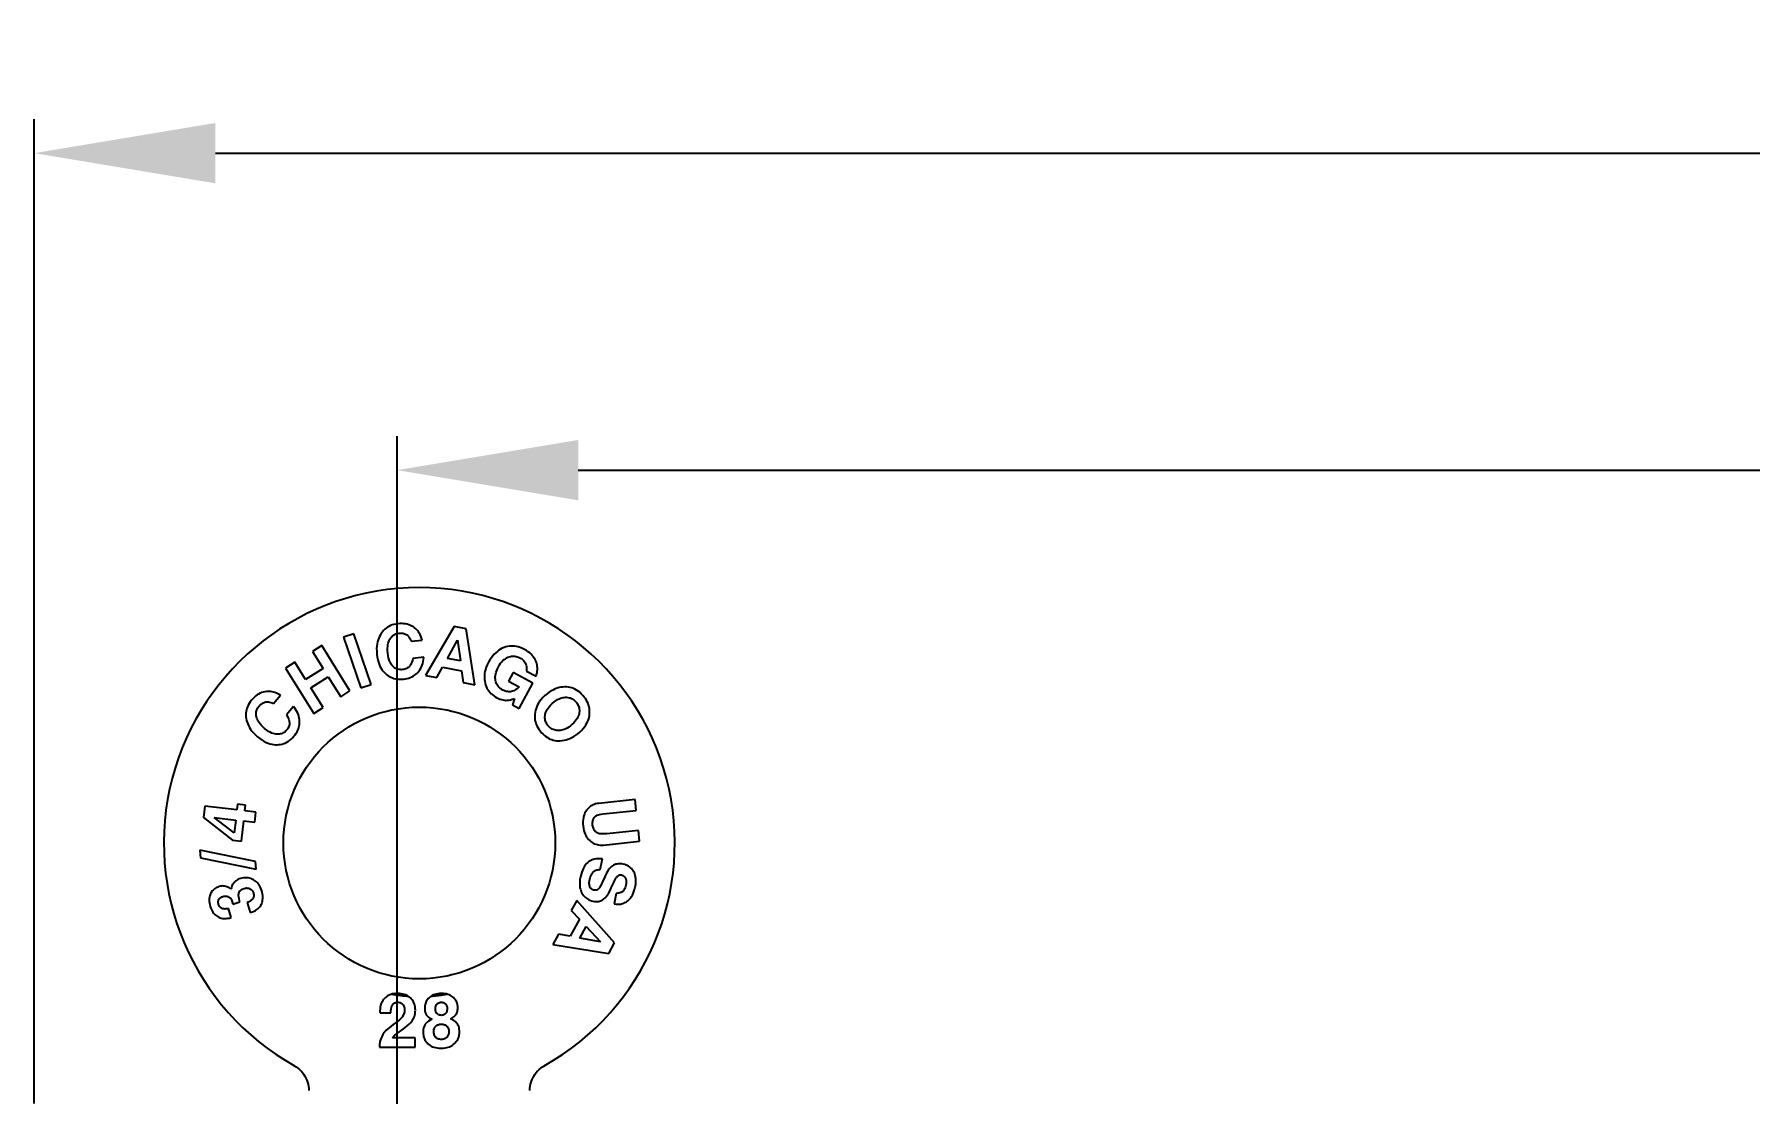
# Model space of a CAD drawing. Extents: x 0 to 288, y 0 to 192.
# Drawn here: x 25.5 to 34.97, y 113.56 to 119.41 of the extents above; entities that cross this region are included whole.
import ezdxf

# ---------------------------------------------------------------- set-up
doc = ezdxf.new("R2010")
doc.units = 0
doc.header["$MEASUREMENT"] = 0
doc.linetypes.add('HIDDEN', pattern=[0.2, 0.1, -0.1])
doc.layers.get('0').update_dxf_attribs({"linetype": 'CONTINUOUS'})
doc.layers.get('DEFPOINTS').update_dxf_attribs({"linetype": 'CONTINUOUS'})
for name, color, linetype in [('DEFAULT_2', 8, 'HIDDEN'), ('dim', 3, 'CONTINUOUS'), ('PANEL', 9, 'CONTINUOUS')]:
    doc.layers.add(name, color=color, linetype=linetype)
doc.styles.add('ROMANS', font='ROMANS.shx')
doc.dimstyles.get("Standard").update_dxf_attribs({"dimscale": 0, "dimtxt": 0.125, "dimasz": 0.1875, "dimexe": 0.187, "dimexo": 0.0625, "dimgap": 0.09, "dimtad": 0, "dimtih": 1, "dimtoh": 1, "dimlfac": 4, "dimzin": 0, "dimdsep": 46, "dimtxsty": 'ROMANS', "dimcen": 0, "dimclrd": 256, "dimclre": 256, "dimadec": 0, "dimazin": 0, "dimtfac": 1, "dimtofl": 0, "dimtmove": 0, "dimatfit": 3, "dimfxl": 0, "dimtolj": 1, "dimtzin": 0, "dimarcsym": 0})

# ---------------------------------------------------------------- blocks, each defined once
blk = doc.blocks.new('*D7')
at = {"layer": 'DEFPOINTS', "color": 0, "linetype": 'Continuous'}
for p in [(73.5, 118.75), (25.5, 113.4417), (73.5, 113.4417)]:
    blk.add_point(p, dxfattribs=at)
at = {"layer": 'dim', "linetype": 'Continuous', "lineweight": -2}
for p, q in [((25.5, 113.5042), (25.5, 118.937)), ((73.5, 113.5042), (73.5, 118.937)), ((26.5, 118.75), (47.41, 118.75)), ((72.5, 118.75), (51.59, 118.75))]:
    blk.add_line(p, q, dxfattribs=at)
at = {"layer": 'dim', "linetype": 'Continuous'}
for points in [[(26.5, 118.9167), (26.5, 118.5833), (25.5, 118.75)], [(72.5, 118.9167), (72.5, 118.5833), (73.5, 118.75)]]:
    blk.add_solid(points, dxfattribs=at)
at = {"layer": 'dim', "color": 0, "linetype": 'Continuous', "insert": (49.5, 118.75), "char_height": 1, "attachment_point": 5, "style": 'ROMANS'}
blk.add_mtext('\\A1;48.00', dxfattribs=at)
blk = doc.blocks.new('*D18')
at = {"layer": 'DEFPOINTS', "color": 0, "linetype": 'Continuous'}
for p in [(27.5025, 117), (27.5025, 71), (49.5025, 71)]:
    blk.add_point(p, dxfattribs=at)
at = {"layer": 'PANEL', "linetype": 'Continuous', "lineweight": -2}
for p, q in [((27.5025, 71.0625), (27.5025, 117.187)), ((49.5025, 71.0625), (49.5025, 117.187)), ((28.5025, 117), (36.4125, 117)), ((48.5025, 117), (40.5925, 117))]:
    blk.add_line(p, q, dxfattribs=at)
at = {"layer": 'PANEL', "linetype": 'Continuous'}
for points in [[(28.5025, 117.1667), (28.5025, 116.8333), (27.5025, 117)], [(48.5025, 117.1667), (48.5025, 116.8333), (49.5025, 117)]]:
    blk.add_solid(points, dxfattribs=at)
at = {"layer": 'PANEL', "color": 0, "linetype": 'Continuous', "insert": (38.5025, 117), "char_height": 1, "attachment_point": 5, "style": 'ROMANS'}
blk.add_mtext('\\A1;22.00', dxfattribs=at)

msp = doc.modelspace()

# ---------------------------------------------------------------- linework, layer by layer
at = {"color": 7, "linetype": 'Continuous'}
for p, q in [((27.2637, 116.0965), (27.2068, 116.0772)), ((27.2068, 116.0772), (27.3018, 115.7981)), ((27.3587, 115.8174), (27.2637, 116.0965)), ((27.8172, 116.1365), (27.6596, 115.8663)), ((27.8839, 116.1238), (27.8172, 116.1365)), ((27.9316, 115.8147), (27.8839, 116.1238)), ((27.0864, 116.0312), (27.0354, 115.9995)), ((27.0354, 115.9995), (27.0946, 115.9041)), ((27.2419, 115.7807), (27.0864, 116.0312)), ((27.5806, 116.0551), (27.6404, 116.0611)), ((27.7805, 115.9603), (27.8362, 116.0616)), ((27.8362, 116.0616), (27.8517, 115.9468)), ((26.9383, 115.9392), (26.8873, 115.9075)), ((26.8873, 115.9075), (27.0428, 115.6571)), ((26.9975, 115.8438), (26.9383, 115.9392)), ((27.0946, 115.9041), (26.9975, 115.8438)), ((27.6493, 115.9667), (27.5896, 115.9606)), ((27.7221, 115.8544), (27.7537, 115.9116)), ((27.7537, 115.9116), (27.8586, 115.8917)), ((27.8517, 115.9468), (27.7805, 115.9603)), ((27.8586, 115.8917), (27.867, 115.8269)), ((28.2165, 115.8904), (28.2695, 115.862)), ((27.0254, 115.7989), (27.1225, 115.8592)), ((27.0938, 115.6887), (27.0254, 115.7989)), ((27.1225, 115.8592), (27.1909, 115.749)), ((27.3018, 115.7981), (27.3587, 115.8174)), ((27.6596, 115.8663), (27.7221, 115.8544)), ((27.867, 115.8269), (27.9316, 115.8147)), ((28.1424, 115.8822), (28.1175, 115.8356)), ((28.1175, 115.8356), (28.1761, 115.8042)), ((28.2506, 115.8242), (28.1424, 115.8822)), ((28.1757, 115.6845), (28.2506, 115.8242)), ((26.8193, 115.7114), (26.8581, 115.7573)), ((26.9301, 115.6956), (26.8914, 115.6498)), ((27.1909, 115.749), (27.2419, 115.7807)), ((28.1503, 115.7397), (28.1385, 115.7044)), ((28.1385, 115.7044), (28.1757, 115.6845)), ((27.0428, 115.6571), (27.0938, 115.6887)), ((26.4405, 115.1444), (26.4335, 115.0824)), ((26.6179, 115.1244), (26.4405, 115.1444)), ((26.6215, 115.156), (26.6179, 115.1244)), ((26.666, 115.151), (26.6215, 115.156)), ((26.6624, 115.1193), (26.666, 115.151)), ((28.8165, 115.1812), (28.6156, 115.1604)), ((28.8227, 115.1215), (28.8165, 115.1812)), ((26.4335, 115.0824), (26.5931, 114.9572)), ((26.4924, 115.0816), (26.6115, 115.0681)), ((26.6036, 114.9985), (26.4924, 115.0816)), ((26.6115, 115.0681), (26.6036, 114.9985)), ((26.6435, 114.9515), (26.6561, 115.063)), ((26.6561, 115.063), (26.7171, 115.0561)), ((26.7235, 115.1124), (26.6624, 115.1193)), ((26.7171, 115.0561), (26.7235, 115.1124)), ((28.6403, 115.1026), (28.8227, 115.1215)), ((26.5931, 114.9572), (26.6435, 114.9515)), ((28.6422, 114.9304), (28.8403, 114.9509)), ((28.8342, 115.0106), (28.6599, 114.9926)), ((28.8403, 114.9509), (28.8342, 115.0106)), ((26.7217, 114.8392), (26.414, 114.9024)), ((26.414, 114.9024), (26.4177, 114.8599)), ((26.4177, 114.8599), (26.7254, 114.7967)), ((28.6231, 114.7949), (28.6353, 114.8537)), ((26.7254, 114.7967), (26.7217, 114.8392)), ((28.7122, 114.6636), (28.7, 114.6048)), ((26.5867, 114.5299), (26.5715, 114.5803)), ((26.5918, 114.6161), (26.5954, 114.6042)), ((26.5954, 114.6042), (26.6351, 114.6162)), ((26.6351, 114.6162), (26.6326, 114.6244)), ((26.6749, 114.613), (26.6917, 114.5574)), ((28.4943, 114.6241), (28.4638, 114.5683)), ((28.4638, 114.5683), (28.5084, 114.5206)), ((28.7029, 114.391), (28.4943, 114.6241)), ((28.5084, 114.5206), (28.4572, 114.427)), ((28.5118, 114.4166), (28.5465, 114.4801)), ((28.5465, 114.4801), (28.6258, 114.396)), ((28.393, 114.4388), (28.3615, 114.3812)), ((28.3615, 114.3812), (28.6703, 114.3315)), ((28.4572, 114.427), (28.393, 114.4388)), ((28.6258, 114.396), (28.5118, 114.4166)), ((28.6703, 114.3315), (28.7029, 114.391)), ((27.4081, 114.0042), (27.4671, 114.0042)), ((27.5093, 113.8952), (27.5307, 113.9103)), ((27.405, 113.8242), (27.405, 113.8146)), ((27.405, 113.8146), (27.6024, 113.8146)), ((27.6024, 113.8655), (27.4769, 113.8655)), ((27.6024, 113.8146), (27.6024, 113.8655)), ((26.9349, 113.712), (26.935, 113.7119)), ((26.9349, 113.7119), (26.9451, 113.7057)), ((26.9357, 113.7115), (26.9368, 113.7108)), ((28.3049, 113.7057), (28.3151, 113.7119)), ((28.305, 113.7057), (28.3063, 113.7066)), ((28.3132, 113.7108), (28.3143, 113.7115)), ((28.315, 113.7119), (28.3151, 113.7119)), ((28.3151, 113.7119), (28.3151, 113.712)), ((26.945, 113.7057), (26.9547, 113.6987)), ((26.9546, 113.6988), (26.9639, 113.691)), ((26.9637, 113.6912), (26.9724, 113.6826)), ((26.9722, 113.6828), (26.9802, 113.6736)), ((26.98, 113.6738), (26.9873, 113.6641)), ((26.9872, 113.6642), (26.9937, 113.654)), ((26.9936, 113.6542), (26.9993, 113.6435)), ((26.9992, 113.6436), (27.0041, 113.6325)), ((27.008, 113.6214), (27.0111, 113.6098)), ((28.2389, 113.6098), (28.242, 113.6214)), ((28.242, 113.6213), (28.2459, 113.6327)), ((28.2459, 113.6325), (28.2508, 113.6436)), ((28.2507, 113.6435), (28.2564, 113.6542)), ((28.2563, 113.654), (28.2628, 113.6642)), ((28.2627, 113.6641), (28.27, 113.6738)), ((28.2698, 113.6736), (28.2778, 113.6828)), ((28.2776, 113.6826), (28.2863, 113.6912)), ((28.2861, 113.691), (28.2954, 113.6988)), ((28.2953, 113.6987), (28.305, 113.7057)), ((27.0111, 113.6098), (27.0133, 113.598)), ((27.0133, 113.5981), (27.0146, 113.5862)), ((27.0146, 113.5862), (27.015, 113.5751)), ((28.235, 113.5751), (28.2354, 113.5862)), ((28.2354, 113.5862), (28.2367, 113.5981)), ((28.2367, 113.598), (28.2389, 113.6098))]:
    msp.add_line(p, q, dxfattribs=at)
for points in [[(27.4152, 116.0997), (27.4098, 116.0911), (27.405, 116.0821), (27.4008, 116.0726), (27.3972, 116.0626), (27.3942, 116.0519), (27.3919, 116.0404), (27.3903, 116.028), (27.3895, 116.0146), (27.3896, 115.9999), (27.3907, 115.9837)], [(27.5076, 116.1521), (27.4957, 116.1504), (27.4847, 116.1481), (27.4747, 116.1451), (27.4655, 116.1415), (27.4569, 116.1374), (27.4489, 116.1328), (27.4414, 116.1275), (27.4343, 116.1216), (27.4276, 116.1151), (27.4212, 116.1078), (27.4152, 116.0997)], [(27.4622, 116.0666), (27.4655, 116.072), (27.469, 116.0767), (27.4727, 116.0808), (27.4767, 116.0845), (27.4809, 116.0878), (27.4854, 116.0907), (27.4902, 116.0932), (27.4954, 116.0954), (27.501, 116.0972), (27.5073, 116.0987), (27.5142, 116.0996)], [(27.5672, 116.1464), (27.5586, 116.1489), (27.5496, 116.1509), (27.5401, 116.1522), (27.5299, 116.1529), (27.5192, 116.1529), (27.5076, 116.1521)], [(27.5142, 116.0996), (27.5214, 116.1001), (27.5279, 116.0999), (27.5338, 116.0993), (27.5391, 116.0982), (27.544, 116.0967), (27.5485, 116.0949), (27.5528, 116.0926), (27.5568, 116.09), (27.5607, 116.087), (27.5643, 116.0835), (27.5679, 116.0794), (27.5713, 116.0747), (27.5745, 116.0692), (27.5777, 116.0627), (27.5806, 116.0551)], [(27.612, 116.118), (27.6058, 116.1241), (27.5991, 116.1297), (27.592, 116.1347), (27.5843, 116.1392), (27.5761, 116.1431), (27.5672, 116.1464)], [(27.6404, 116.0611), (27.6368, 116.0732), (27.633, 116.0836), (27.629, 116.0926), (27.6249, 116.1003), (27.6207, 116.107), (27.6164, 116.1129), (27.612, 116.118)], [(27.3907, 115.9837), (27.3929, 115.9674), (27.3958, 115.9529), (27.3993, 115.94), (27.4034, 115.9283), (27.4079, 115.9177), (27.4129, 115.9081), (27.4184, 115.8994), (27.4242, 115.8913), (27.4306, 115.8838), (27.4375, 115.877)], [(27.4505, 115.9896), (27.4495, 116.0039), (27.4495, 116.0164), (27.4503, 116.0273), (27.4517, 116.037), (27.4537, 116.0456), (27.4561, 116.0533), (27.4589, 116.0603), (27.4622, 116.0666)], [(27.4773, 115.9188), (27.4729, 115.9239), (27.4688, 115.9296), (27.465, 115.9362), (27.4613, 115.9438), (27.458, 115.9526), (27.455, 115.9629), (27.4524, 115.975), (27.4505, 115.9896)], [(28.093, 116.0206), (28.0831, 116.0163), (28.0736, 116.0114), (28.0645, 116.0058), (28.0556, 115.9994), (28.047, 115.9922), (28.0387, 115.9841), (28.0305, 115.9749), (28.0225, 115.9645), (28.0146, 115.9528), (28.0069, 115.9394)], [(28.2056, 116.0103), (28.1936, 116.0162), (28.1822, 116.0207), (28.1714, 116.0242), (28.161, 116.0266), (28.1509, 116.0282), (28.1411, 116.0289), (28.1315, 116.0288), (28.1219, 116.028), (28.1124, 116.0263), (28.1028, 116.0239), (28.093, 116.0206)], [(28.2679, 115.9466), (28.264, 115.9546), (28.2595, 115.9624), (28.2543, 115.9698), (28.2485, 115.9771), (28.2418, 115.9841), (28.2344, 115.9909), (28.2259, 115.9975), (28.2164, 116.004), (28.2056, 116.0103)], [(27.5325, 115.8987), (27.5255, 115.8983), (27.519, 115.8985), (27.513, 115.8992), (27.5073, 115.9004), (27.502, 115.9021), (27.4968, 115.9043), (27.4918, 115.907), (27.4869, 115.9103), (27.4821, 115.9142), (27.4773, 115.9188)], [(27.5681, 115.9144), (27.564, 115.9108), (27.5596, 115.9077), (27.555, 115.9051), (27.55, 115.9028), (27.5447, 115.901), (27.5388, 115.8996), (27.5325, 115.8987)], [(27.537, 115.846), (27.5478, 115.8475), (27.5577, 115.8495), (27.5669, 115.8521), (27.5753, 115.8552), (27.5832, 115.8587), (27.5906, 115.8627), (27.5976, 115.8672), (27.6042, 115.8721), (27.6105, 115.8776), (27.6165, 115.8837)], [(27.5896, 115.9606), (27.5867, 115.9491), (27.5837, 115.9398), (27.5806, 115.9324), (27.5774, 115.9264), (27.5743, 115.9216), (27.5712, 115.9176), (27.5681, 115.9144)], [(27.6165, 115.8837), (27.6224, 115.8908), (27.6278, 115.8982), (27.6325, 115.906), (27.6368, 115.9143), (27.6404, 115.9232), (27.6436, 115.9328), (27.6462, 115.9431), (27.6481, 115.9543), (27.6493, 115.9667)], [(28.0069, 115.9394), (27.9999, 115.9253), (27.9945, 115.9121), (27.9903, 115.8997), (27.9874, 115.888), (27.9854, 115.8767), (27.9843, 115.8659), (27.984, 115.8553), (27.9846, 115.845), (27.9859, 115.8348), (27.9881, 115.8247)], [(28.0456, 115.8384), (28.0446, 115.8452), (28.0442, 115.8523), (28.0444, 115.8596), (28.0452, 115.8673), (28.0466, 115.8754), (28.0488, 115.884), (28.0519, 115.8933), (28.0561, 115.9033), (28.0615, 115.9142)], [(28.0615, 115.9142), (28.0677, 115.9248), (28.0739, 115.9338), (28.0802, 115.9416), (28.0867, 115.9483), (28.0932, 115.9541), (28.1, 115.9591), (28.1069, 115.9634), (28.1141, 115.9671)], [(28.1141, 115.9671), (28.1209, 115.9698), (28.1274, 115.9717), (28.1337, 115.973), (28.14, 115.9736), (28.1463, 115.9737), (28.1526, 115.9731), (28.1591, 115.972), (28.1658, 115.9701), (28.1729, 115.9674), (28.1803, 115.9639)], [(28.1803, 115.9639), (28.1867, 115.9601), (28.1924, 115.956), (28.1974, 115.9517), (28.2019, 115.947), (28.2059, 115.9421), (28.2095, 115.9367)], [(28.2095, 115.9367), (28.2117, 115.9326), (28.2137, 115.9278), (28.2152, 115.9225), (28.2164, 115.9163), (28.2172, 115.9091), (28.2173, 115.9006), (28.2165, 115.8904)], [(28.2695, 115.862), (28.2725, 115.8719), (28.2747, 115.8813), (28.2761, 115.8902), (28.2768, 115.8988), (28.2769, 115.9071), (28.2763, 115.9152), (28.2751, 115.9231), (28.2733, 115.931), (28.2709, 115.9388), (28.2679, 115.9466)], [(27.4375, 115.877), (27.4448, 115.8706), (27.4524, 115.8651), (27.4601, 115.8603), (27.4681, 115.8562), (27.4763, 115.8528), (27.485, 115.8499), (27.4941, 115.8477), (27.5037, 115.8462), (27.514, 115.8453), (27.5251, 115.8453), (27.537, 115.846)], [(27.9881, 115.8247), (27.9909, 115.8148), (27.9944, 115.8056), (27.9983, 115.7971), (28.0028, 115.7891), (28.0079, 115.7815), (28.0135, 115.7744), (28.0197, 115.7676), (28.0267, 115.7611), (28.0344, 115.7549), (28.0431, 115.749), (28.0528, 115.7433)], [(28.0854, 115.7858), (28.0782, 115.79), (28.072, 115.7944), (28.0667, 115.799), (28.0621, 115.8037), (28.0581, 115.8087), (28.0546, 115.8139), (28.0516, 115.8194), (28.0491, 115.8253), (28.0471, 115.8316), (28.0456, 115.8384)], [(28.1761, 115.8042), (28.1701, 115.798), (28.1641, 115.7929), (28.1582, 115.7885), (28.1522, 115.7849), (28.1461, 115.782), (28.14, 115.7797), (28.1336, 115.7779)], [(28.4278, 115.8033), (28.4172, 115.8027), (28.4068, 115.8014), (28.3964, 115.7993), (28.386, 115.7964), (28.3754, 115.7926), (28.3647, 115.7877), (28.3538, 115.7818), (28.3424, 115.7746), (28.3307, 115.7659), (28.3185, 115.7556)], [(28.5279, 115.7564), (28.519, 115.7656), (28.5102, 115.7735), (28.5014, 115.7801), (28.4927, 115.7858), (28.484, 115.7906), (28.4752, 115.7945), (28.4662, 115.7977), (28.4571, 115.8002), (28.4477, 115.8019), (28.4379, 115.803), (28.4278, 115.8033)], [(26.6994, 115.7305), (26.6919, 115.721), (26.6857, 115.7117), (26.6806, 115.7026), (26.6764, 115.6936), (26.6731, 115.6847), (26.6706, 115.6758), (26.6688, 115.6668), (26.6678, 115.6577), (26.6675, 115.6483), (26.668, 115.6386), (26.6693, 115.6285)], [(26.7461, 115.7678), (26.7382, 115.7636), (26.7304, 115.7588), (26.7226, 115.7531), (26.7149, 115.7466), (26.7071, 115.7391), (26.6994, 115.7305)], [(26.7261, 115.6374), (26.7248, 115.6436), (26.724, 115.6494), (26.7238, 115.655), (26.7241, 115.6604), (26.7248, 115.6657), (26.726, 115.6709), (26.7277, 115.676), (26.7299, 115.6812), (26.7327, 115.6865), (26.7362, 115.6918), (26.7405, 115.6973)], [(26.7405, 115.6973), (26.7454, 115.7027), (26.7502, 115.7071), (26.7549, 115.7107), (26.7595, 115.7136), (26.764, 115.7159), (26.7686, 115.7178), (26.7732, 115.7191), (26.7779, 115.7201), (26.7827, 115.7205), (26.7878, 115.7205), (26.7932, 115.7201), (26.7989, 115.719), (26.8051, 115.7173), (26.8119, 115.7149), (26.8193, 115.7114)], [(26.7982, 115.7785), (26.7894, 115.7786), (26.7807, 115.778), (26.7721, 115.7766), (26.7635, 115.7745), (26.7549, 115.7716), (26.7461, 115.7678)], [(26.8581, 115.7573), (26.8471, 115.7635), (26.8371, 115.7683), (26.828, 115.772), (26.8196, 115.7747), (26.812, 115.7767), (26.8048, 115.7779), (26.7982, 115.7785)], [(26.9641, 115.6131), (26.9635, 115.6223), (26.9622, 115.6314), (26.9602, 115.6403), (26.9574, 115.6493), (26.9539, 115.6582), (26.9495, 115.6672), (26.9442, 115.6765), (26.9378, 115.6859), (26.9301, 115.6956)], [(28.0528, 115.7433), (28.0613, 115.7392), (28.0698, 115.7358), (28.0785, 115.733), (28.0875, 115.731), (28.0968, 115.7296)], [(28.1336, 115.7779), (28.128, 115.7769), (28.1223, 115.7764), (28.1167, 115.7765), (28.1109, 115.777), (28.105, 115.7782), (28.0988, 115.78), (28.0923, 115.7825), (28.0854, 115.7858)], [(28.0968, 115.7296), (28.1031, 115.7291), (28.1102, 115.7293), (28.1183, 115.7303), (28.1274, 115.7321), (28.138, 115.7351), (28.1503, 115.7397)], [(28.3185, 115.7556), (28.3075, 115.745), (28.2981, 115.7346), (28.2902, 115.7244), (28.2835, 115.7144), (28.2778, 115.7044), (28.2731, 115.6944), (28.2693, 115.6844), (28.2664, 115.6743), (28.2642, 115.6641), (28.2628, 115.6535)], [(28.319, 115.6457), (28.3201, 115.6519), (28.3217, 115.6582), (28.324, 115.6647), (28.3271, 115.6715), (28.331, 115.6785), (28.3359, 115.6859), (28.342, 115.6938), (28.3496, 115.7022), (28.359, 115.7113)], [(28.359, 115.7113), (28.3698, 115.7204), (28.3796, 115.7276), (28.3885, 115.7331), (28.3967, 115.7374), (28.4043, 115.7406), (28.4115, 115.743), (28.4183, 115.7446), (28.4248, 115.7456), (28.4311, 115.746)], [(28.4311, 115.746), (28.4382, 115.7458), (28.4449, 115.7451), (28.4511, 115.7438), (28.4571, 115.7421), (28.4628, 115.7399), (28.4683, 115.7372), (28.4736, 115.734), (28.4788, 115.7303), (28.4839, 115.7259), (28.4889, 115.7207)], [(28.4889, 115.7207), (28.4935, 115.7152), (28.4974, 115.7097), (28.5006, 115.7041), (28.5032, 115.6986), (28.5052, 115.693), (28.5068, 115.6872), (28.5078, 115.6813), (28.5083, 115.6751), (28.5083, 115.6687), (28.5077, 115.6618)], [(28.5647, 115.6554), (28.565, 115.6656), (28.5646, 115.6754), (28.5634, 115.6849), (28.5617, 115.6941), (28.5592, 115.7031), (28.5561, 115.712), (28.5522, 115.7209), (28.5475, 115.7297), (28.542, 115.7385), (28.5355, 115.7474), (28.5279, 115.7564)], [(26.6693, 115.6285), (26.6714, 115.6186), (26.6742, 115.6088), (26.6777, 115.5991), (26.6821, 115.5894), (26.6875, 115.5796), (26.6938, 115.5698), (26.7012, 115.5597), (26.71, 115.5495), (26.7202, 115.539), (26.7323, 115.5282)], [(26.7712, 115.5739), (26.7605, 115.5835), (26.7518, 115.5925), (26.7448, 115.6009), (26.7391, 115.6088), (26.7346, 115.6164), (26.731, 115.6236), (26.7282, 115.6306), (26.7261, 115.6374)], [(26.8914, 115.6498), (26.8973, 115.6395), (26.9016, 115.6307), (26.9045, 115.6232), (26.9064, 115.6167), (26.9075, 115.611), (26.908, 115.606), (26.9081, 115.6016)], [(26.9081, 115.6016), (26.9076, 115.5961), (26.9066, 115.5909), (26.9051, 115.5858), (26.903, 115.5807), (26.9005, 115.5757), (26.8973, 115.5706), (26.8933, 115.5655)], [(26.9332, 115.5308), (26.9399, 115.5394), (26.9456, 115.5477), (26.9504, 115.5559), (26.9544, 115.564), (26.9576, 115.572), (26.9601, 115.5801), (26.9621, 115.5881), (26.9634, 115.5963), (26.9641, 115.6046), (26.9641, 115.6131)], [(28.2628, 115.6535), (28.2622, 115.6434), (28.2624, 115.6337), (28.2633, 115.6242), (28.265, 115.6149), (28.2673, 115.6058), (28.2704, 115.5967), (28.2743, 115.5877), (28.2791, 115.5786), (28.2848, 115.5693), (28.2917, 115.5599), (28.2998, 115.5502)], [(28.3377, 115.5871), (28.3331, 115.5927), (28.3293, 115.5981), (28.3261, 115.6036), (28.3235, 115.6091), (28.3215, 115.6146), (28.32, 115.6203), (28.3189, 115.6262), (28.3184, 115.6324), (28.3184, 115.6388), (28.319, 115.6457)], [(28.5077, 115.6618), (28.5067, 115.6555), (28.505, 115.6491), (28.5027, 115.6426), (28.4996, 115.6358), (28.4958, 115.6288), (28.4909, 115.6215), (28.4849, 115.6138), (28.4775, 115.6055), (28.4684, 115.5968)], [(28.5103, 115.5537), (28.5206, 115.5635), (28.5293, 115.5731), (28.5368, 115.5824), (28.5431, 115.5916), (28.5485, 115.6007), (28.5531, 115.6097), (28.5568, 115.6187), (28.5598, 115.6276), (28.5621, 115.6367), (28.5637, 115.6459), (28.5647, 115.6554)], [(26.7323, 115.5282), (26.7452, 115.5179), (26.7573, 115.5095), (26.7689, 115.5027), (26.7799, 115.4971), (26.7905, 115.4927), (26.8008, 115.4892), (26.8108, 115.4867), (26.8206, 115.485), (26.8304, 115.4841), (26.8401, 115.4839)], [(26.8397, 115.5417), (26.833, 115.5423), (26.8261, 115.5435), (26.8187, 115.5456), (26.8108, 115.5485), (26.8023, 115.5525), (26.793, 115.5578), (26.7827, 115.5648), (26.7712, 115.5739)], [(26.8933, 115.5655), (26.8886, 115.5604), (26.8838, 115.556), (26.879, 115.5524), (26.874, 115.5493), (26.869, 115.5468), (26.8638, 115.5448), (26.8583, 115.5433), (26.8525, 115.5422), (26.8463, 115.5417), (26.8397, 115.5417)], [(26.8401, 115.4839), (26.8498, 115.4844), (26.8591, 115.4857), (26.8679, 115.4876), (26.8765, 115.4902), (26.8849, 115.4935), (26.8931, 115.4975), (26.9011, 115.5022), (26.9091, 115.5078), (26.9171, 115.5143), (26.9251, 115.522), (26.9332, 115.5308)], [(28.2998, 115.5502), (28.3078, 115.5419), (28.3158, 115.5348), (28.3237, 115.5287), (28.3316, 115.5234), (28.3395, 115.5189), (28.3476, 115.5151), (28.3558, 115.512), (28.3642, 115.5095), (28.3729, 115.5077), (28.3819, 115.5064), (28.3914, 115.5058), (28.4013, 115.5059)], [(28.3968, 115.5624), (28.3895, 115.5623), (28.3828, 115.5629), (28.3764, 115.5639), (28.3703, 115.5655), (28.3646, 115.5676), (28.359, 115.5703), (28.3535, 115.5735), (28.3482, 115.5773), (28.3429, 115.5818), (28.3377, 115.5871)], [(28.4684, 115.5968), (28.4586, 115.5884), (28.4494, 115.5817), (28.4408, 115.5763), (28.4327, 115.572), (28.425, 115.5686), (28.4176, 115.566), (28.4105, 115.5642), (28.4036, 115.563), (28.3968, 115.5624)], [(28.4013, 115.5059), (28.4127, 115.5068), (28.4237, 115.5085), (28.4346, 115.511), (28.4453, 115.5142), (28.456, 115.5183), (28.4667, 115.5232), (28.4774, 115.5291), (28.4882, 115.5361), (28.4991, 115.5442), (28.5103, 115.5537)], [(28.6156, 115.1604), (28.6064, 115.1591), (28.5979, 115.1572), (28.5902, 115.1547), (28.583, 115.1517), (28.5763, 115.1483), (28.57, 115.1443), (28.564, 115.1397), (28.5583, 115.1345), (28.5529, 115.1287), (28.5477, 115.122)], [(28.5477, 115.122), (28.5432, 115.1151), (28.5392, 115.1077), (28.5358, 115.0998), (28.533, 115.0913), (28.5307, 115.082), (28.5291, 115.0719), (28.5282, 115.0607), (28.5281, 115.0481), (28.5291, 115.034)], [(28.5291, 115.034), (28.5308, 115.0214), (28.5333, 115.0101), (28.5363, 114.9999), (28.5399, 114.9907), (28.544, 114.9823), (28.5485, 114.9746), (28.5536, 114.9674), (28.5591, 114.9608), (28.5653, 114.9546)], [(28.5815, 115.0404), (28.5811, 115.0475), (28.5812, 115.0538), (28.5818, 115.0595), (28.5828, 115.0647), (28.5842, 115.0694), (28.5859, 115.0739), (28.588, 115.0781), (28.5905, 115.082)], [(28.5986, 115.0023), (28.5953, 115.0058), (28.5923, 115.0096), (28.5898, 115.0136), (28.5875, 115.018), (28.5855, 115.0227), (28.5838, 115.028), (28.5825, 115.0338), (28.5815, 115.0404)], [(28.5905, 115.082), (28.5925, 115.0846), (28.595, 115.0872), (28.598, 115.0896), (28.6017, 115.0921), (28.6062, 115.0944), (28.6119, 115.0968), (28.6191, 115.099), (28.6283, 115.101), (28.6403, 115.1026)], [(28.5653, 114.9546), (28.5717, 114.9491), (28.5783, 114.9444), (28.585, 114.9404), (28.592, 114.9371), (28.5992, 114.9344), (28.6067, 114.9323), (28.6147, 114.9308), (28.6232, 114.9299), (28.6323, 114.9297), (28.6422, 114.9304)], [(28.6599, 114.9926), (28.6462, 114.9915), (28.6351, 114.9914), (28.6264, 114.992), (28.6196, 114.9929), (28.6141, 114.9941), (28.6097, 114.9956), (28.6061, 114.9971), (28.6031, 114.9988), (28.6006, 115.0005), (28.5986, 115.0023)], [(28.5741, 114.8469), (28.5671, 114.843), (28.5606, 114.8385), (28.5543, 114.8334), (28.5483, 114.8276), (28.5426, 114.821), (28.537, 114.8134)], [(28.6353, 114.8537), (28.6215, 114.8548), (28.61, 114.8549), (28.6004, 114.8542), (28.5922, 114.853), (28.5853, 114.8513), (28.5793, 114.8492), (28.5741, 114.8469)], [(26.7095, 114.7389), (26.7028, 114.7422), (26.6962, 114.745), (26.6895, 114.7471), (26.6828, 114.7486), (26.676, 114.7496), (26.669, 114.75), (26.6618, 114.7498), (26.6542, 114.7491), (26.6463, 114.7476), (26.6379, 114.7454)], [(28.5144, 114.7545), (28.5117, 114.7394), (28.5104, 114.7262), (28.5101, 114.7146), (28.5106, 114.7042), (28.5118, 114.6948), (28.5137, 114.6863), (28.5161, 114.6784), (28.519, 114.6711), (28.5224, 114.6644)], [(28.537, 114.8134), (28.5329, 114.8069), (28.5289, 114.7993), (28.525, 114.7905), (28.5212, 114.7803), (28.5177, 114.7685), (28.5144, 114.7545)], [(28.5655, 114.7411), (28.5679, 114.7508), (28.5707, 114.759), (28.5737, 114.7658), (28.5768, 114.7716), (28.5802, 114.7766), (28.5837, 114.7809)], [(28.5837, 114.7809), (28.5863, 114.7834), (28.5892, 114.7858), (28.5923, 114.7879), (28.5959, 114.7897), (28.5999, 114.7914), (28.6045, 114.7928), (28.6098, 114.7939), (28.6159, 114.7947), (28.6231, 114.7949)], [(28.6747, 114.8002), (28.6716, 114.7964), (28.6679, 114.7908), (28.6634, 114.7833), (28.6583, 114.7741), (28.6528, 114.7633), (28.6468, 114.7511), (28.6353, 114.7265)], [(28.7006, 114.8206), (28.6958, 114.8182), (28.6908, 114.8151), (28.6857, 114.8113), (28.6804, 114.8064), (28.6747, 114.8002)], [(28.7218, 114.826), (28.7158, 114.8252), (28.7104, 114.824), (28.7054, 114.8225), (28.7006, 114.8206)], [(28.7102, 114.7473), (28.7127, 114.7512), (28.7153, 114.7545), (28.7179, 114.7573), (28.7207, 114.7597), (28.7236, 114.7618), (28.7268, 114.7637)], [(28.7498, 114.8245), (28.7426, 114.8257), (28.7355, 114.8263), (28.7285, 114.8264), (28.7218, 114.826)], [(28.7268, 114.7637), (28.7287, 114.7645), (28.7306, 114.7651), (28.7328, 114.7655), (28.7351, 114.7656), (28.7377, 114.7655), (28.7406, 114.7651)], [(28.7406, 114.7651), (28.744, 114.7641), (28.7471, 114.7629), (28.7501, 114.7614), (28.7528, 114.7595), (28.7554, 114.7572), (28.7578, 114.7546), (28.7601, 114.7514), (28.7623, 114.7477)], [(28.8084, 114.7827), (28.8044, 114.7893), (28.8, 114.7952), (28.7953, 114.8005), (28.7904, 114.8052), (28.785, 114.8095), (28.7792, 114.8133), (28.7729, 114.8167), (28.766, 114.8198), (28.7584, 114.8223), (28.7498, 114.8245)], [(28.7623, 114.7477), (28.7639, 114.7442), (28.7652, 114.7402), (28.7661, 114.7356), (28.7667, 114.7303), (28.7668, 114.7241), (28.7662, 114.7167), (28.7647, 114.7079)], [(28.8168, 114.6988), (28.8191, 114.712), (28.8202, 114.7238), (28.8205, 114.7345), (28.82, 114.7441), (28.8188, 114.753), (28.817, 114.7612), (28.8147, 114.7688), (28.8118, 114.7759), (28.8084, 114.7827)], [(26.4724, 114.6613), (26.4699, 114.6552), (26.4679, 114.6489), (26.4664, 114.6423), (26.4654, 114.6354), (26.465, 114.6279), (26.4652, 114.62), (26.4662, 114.6114), (26.4679, 114.602), (26.4706, 114.5916)], [(26.5192, 114.7008), (26.5123, 114.6984), (26.506, 114.6957), (26.5004, 114.6926), (26.4953, 114.6892), (26.4906, 114.6856), (26.4863, 114.6815), (26.4823, 114.6772), (26.4787, 114.6724), (26.4754, 114.6671), (26.4724, 114.6613)], [(26.5855, 114.6868), (26.5794, 114.6914), (26.5735, 114.6951), (26.5677, 114.6981), (26.562, 114.7004), (26.5563, 114.7022), (26.5505, 114.7033), (26.5447, 114.704), (26.5387, 114.7041), (26.5325, 114.7036), (26.5261, 114.7026), (26.5192, 114.7008)], [(26.6039, 114.7259), (26.6007, 114.7224), (26.5978, 114.7185), (26.5949, 114.7139), (26.5923, 114.7087), (26.5898, 114.7025), (26.5875, 114.6953), (26.5855, 114.6868)], [(26.6379, 114.7454), (26.6306, 114.7429), (26.6241, 114.7401), (26.6183, 114.737), (26.613, 114.7335), (26.6082, 114.7298), (26.6039, 114.7259)], [(26.6277, 114.6553), (26.6281, 114.6598), (26.6288, 114.6638), (26.6299, 114.6675), (26.6313, 114.6708), (26.633, 114.6738), (26.6351, 114.6767), (26.6375, 114.6794), (26.6403, 114.6819), (26.6437, 114.6844), (26.6477, 114.6867), (26.6525, 114.6889), (26.6583, 114.6909)], [(26.6326, 114.6244), (26.6299, 114.6346), (26.6284, 114.6429), (26.6277, 114.6497), (26.6277, 114.6553)], [(26.6583, 114.6909), (26.6632, 114.6922), (26.6677, 114.6929), (26.6719, 114.6932), (26.6759, 114.693), (26.6796, 114.6926), (26.6833, 114.6917), (26.6868, 114.6905), (26.6903, 114.6889)], [(26.7094, 114.6652), (26.7106, 114.6604), (26.7112, 114.6561), (26.7114, 114.6522), (26.7111, 114.6486), (26.7106, 114.6452), (26.7096, 114.6419), (26.7084, 114.6388), (26.7067, 114.6357), (26.7046, 114.6326), (26.7019, 114.6295), (26.6987, 114.6264), (26.6946, 114.6232), (26.6895, 114.6199), (26.6831, 114.6165), (26.6749, 114.613)], [(26.6903, 114.6889), (26.6937, 114.6869), (26.6967, 114.6847), (26.6994, 114.6823), (26.7019, 114.6796), (26.7041, 114.6766), (26.7061, 114.6732), (26.7078, 114.6695), (26.7094, 114.6652)], [(26.7554, 114.6774), (26.7521, 114.6871), (26.7485, 114.6957), (26.7446, 114.7033), (26.7405, 114.7101), (26.7361, 114.7162), (26.7314, 114.7217), (26.7264, 114.7267), (26.7212, 114.7312), (26.7156, 114.7352), (26.7095, 114.7389)], [(26.7602, 114.6276), (26.7609, 114.6354), (26.761, 114.6434), (26.7605, 114.6515), (26.7595, 114.6599), (26.7578, 114.6685), (26.7554, 114.6774)], [(28.5224, 114.6644), (28.5267, 114.6575), (28.5312, 114.6513), (28.5361, 114.6458), (28.5413, 114.6408), (28.547, 114.6364), (28.553, 114.6324), (28.5596, 114.6288), (28.5667, 114.6257), (28.5746, 114.623), (28.5833, 114.6209)], [(28.5667, 114.7002), (28.5654, 114.704), (28.5643, 114.7082), (28.5635, 114.713), (28.5632, 114.7184), (28.5633, 114.7247), (28.564, 114.7321), (28.5655, 114.7411)], [(28.5894, 114.6809), (28.5857, 114.6819), (28.5825, 114.6831), (28.5796, 114.6846), (28.577, 114.6863), (28.5746, 114.6883), (28.5724, 114.6906), (28.5703, 114.6933), (28.5684, 114.6965), (28.5667, 114.7002)], [(28.6121, 114.6859), (28.6098, 114.6841), (28.6075, 114.6828), (28.6051, 114.6817), (28.6025, 114.6809), (28.5998, 114.6804), (28.5967, 114.6802), (28.5933, 114.6803), (28.5894, 114.6809)], [(28.6243, 114.7038), (28.6213, 114.6981), (28.6186, 114.6936), (28.6162, 114.6903), (28.614, 114.6878), (28.6121, 114.6859)], [(28.6353, 114.7265), (28.63, 114.7154), (28.6243, 114.7038)], [(28.648, 114.6363), (28.6525, 114.641), (28.6577, 114.6471), (28.6636, 114.6551), (28.6703, 114.6657), (28.6775, 114.6787), (28.6847, 114.6933), (28.6919, 114.7096)], [(28.6919, 114.7096), (28.6982, 114.7237), (28.7043, 114.7363), (28.7102, 114.7473)], [(28.7483, 114.6749), (28.7458, 114.6728), (28.7429, 114.6709), (28.7397, 114.6691), (28.7359, 114.6675), (28.7315, 114.6661), (28.7262, 114.6649), (28.7199, 114.6641), (28.7122, 114.6636)], [(28.7647, 114.7079), (28.7629, 114.7007), (28.7609, 114.6947), (28.7587, 114.6895), (28.7563, 114.685), (28.7538, 114.6812), (28.7511, 114.6779), (28.7483, 114.6749)], [(28.7763, 114.623), (28.7818, 114.6278), (28.787, 114.6333), (28.792, 114.6394), (28.7968, 114.6463), (28.8014, 114.6542), (28.8057, 114.6631), (28.8098, 114.6733), (28.8135, 114.6851), (28.8168, 114.6988)], [(26.4706, 114.5916), (26.4738, 114.5823), (26.4773, 114.5741), (26.481, 114.5668), (26.485, 114.5603), (26.4893, 114.5545), (26.4937, 114.5494), (26.4984, 114.5448), (26.5033, 114.5406), (26.5085, 114.537), (26.5141, 114.5337)], [(26.5167, 114.6037), (26.5157, 114.6079), (26.5151, 114.6119), (26.515, 114.6157), (26.5153, 114.6193), (26.516, 114.6229), (26.5171, 114.6263), (26.5186, 114.6297)], [(26.5715, 114.5803), (26.5636, 114.5783), (26.5571, 114.5773), (26.5515, 114.577), (26.5468, 114.5772), (26.5426, 114.5778), (26.5389, 114.5787), (26.5356, 114.5799), (26.5326, 114.5815), (26.5298, 114.5833), (26.5273, 114.5854), (26.5249, 114.588), (26.5226, 114.5909), (26.5205, 114.5944), (26.5185, 114.5986), (26.5167, 114.6037)], [(26.5186, 114.6297), (26.5201, 114.6324), (26.5219, 114.6349), (26.524, 114.6372), (26.5265, 114.6394), (26.5293, 114.6415), (26.5326, 114.6434), (26.5363, 114.6451), (26.5408, 114.6467)], [(26.5408, 114.6467), (26.5452, 114.6478), (26.5495, 114.6484), (26.5536, 114.6487), (26.5577, 114.6485), (26.5617, 114.6479), (26.5658, 114.6469)], [(26.5658, 114.6469), (26.5693, 114.6457), (26.5725, 114.6442), (26.5753, 114.6426), (26.5779, 114.6407), (26.5802, 114.6387), (26.5823, 114.6364), (26.5842, 114.6339)], [(26.5842, 114.6339), (26.586, 114.631), (26.5878, 114.6272), (26.5898, 114.6223), (26.5918, 114.6161)], [(26.6917, 114.5574), (26.7036, 114.5614), (26.7133, 114.5655), (26.7213, 114.5696), (26.7279, 114.5737), (26.7334, 114.5778), (26.738, 114.5818), (26.7419, 114.5859)], [(26.7419, 114.5859), (26.7461, 114.5912), (26.7497, 114.5967), (26.7528, 114.6024), (26.7554, 114.6083), (26.7575, 114.6144), (26.7591, 114.6209), (26.7602, 114.6276)], [(28.5833, 114.6209), (28.5922, 114.6194), (28.6002, 114.6187), (28.6073, 114.6188), (28.6137, 114.6194), (28.6197, 114.6206), (28.6252, 114.6222), (28.6303, 114.6243)], [(28.6303, 114.6243), (28.6347, 114.6266), (28.6392, 114.6293), (28.6436, 114.6326), (28.648, 114.6363)], [(28.7, 114.6048), (28.7118, 114.6037), (28.7214, 114.6035), (28.7293, 114.6038), (28.7359, 114.6045), (28.7413, 114.6056), (28.746, 114.6069)], [(28.746, 114.6069), (28.7532, 114.6096), (28.7598, 114.6125), (28.7657, 114.6157), (28.7712, 114.6192), (28.7763, 114.623)], [(26.5141, 114.5337), (26.5199, 114.5309), (26.5258, 114.5286), (26.532, 114.5268), (26.5384, 114.5255), (26.5451, 114.5247), (26.5523, 114.5244), (26.5599, 114.5247), (26.5681, 114.5256), (26.577, 114.5273), (26.5867, 114.5299)], [(27.5048, 114.1109), (27.4942, 114.1106), (27.4847, 114.1095), (27.4761, 114.1079), (27.4684, 114.1058), (27.4614, 114.1032), (27.4549, 114.1002), (27.4489, 114.0968), (27.4433, 114.0929), (27.438, 114.0886), (27.4331, 114.0838)], [(27.5758, 114.0862), (27.5699, 114.0911), (27.5637, 114.0954), (27.5571, 114.0993), (27.5501, 114.1026), (27.5425, 114.1054), (27.5344, 114.1077), (27.5255, 114.1094), (27.5157, 114.1105), (27.5048, 114.1109)], [(27.603, 114.0179), (27.6026, 114.0277), (27.6016, 114.0365), (27.6, 114.0445), (27.5979, 114.0519), (27.5954, 114.0586), (27.5924, 114.0648), (27.589, 114.0707), (27.5851, 114.0761), (27.5807, 114.0813), (27.5758, 114.0862)], [(27.6793, 114.0874), (27.6745, 114.0824), (27.6703, 114.0774), (27.6666, 114.0722), (27.6635, 114.0669), (27.6609, 114.0613), (27.6587, 114.0555), (27.6569, 114.0493), (27.6556, 114.0428), (27.6548, 114.0358), (27.6545, 114.0282)], [(27.7474, 114.1109), (27.7364, 114.1105), (27.7266, 114.1094), (27.7179, 114.1077), (27.71, 114.1054), (27.7028, 114.1027), (27.6963, 114.0996), (27.6902, 114.096), (27.6846, 114.0919), (27.6793, 114.0874)], [(27.8131, 114.0885), (27.808, 114.0929), (27.8024, 114.0967), (27.7965, 114.1002), (27.7901, 114.1032), (27.7831, 114.1058), (27.7755, 114.1079), (27.7671, 114.1095), (27.7578, 114.1106), (27.7474, 114.1109)], [(27.8376, 114.0307), (27.8373, 114.0383), (27.8365, 114.0453), (27.8351, 114.0518), (27.8334, 114.0579), (27.8312, 114.0636), (27.8286, 114.069), (27.8255, 114.0742), (27.8219, 114.0791), (27.8178, 114.0839), (27.8131, 114.0885)], [(27.4331, 114.0838), (27.428, 114.078), (27.4235, 114.0718), (27.4196, 114.0653), (27.4163, 114.0584), (27.4134, 114.051), (27.4111, 114.043), (27.4094, 114.0343), (27.4082, 114.0249), (27.4079, 114.0144)], [(27.4079, 114.0144), (27.4079, 114.0114), (27.4079, 114.0081), (27.4081, 114.0042)], [(27.4671, 114.0042), (27.4678, 114.0167), (27.469, 114.0262), (27.4706, 114.0334), (27.4723, 114.0391), (27.4742, 114.0434), (27.4761, 114.0469), (27.4781, 114.0497)], [(27.4781, 114.0497), (27.4804, 114.0524), (27.4829, 114.0547), (27.4855, 114.0567), (27.4883, 114.0583), (27.4913, 114.0597), (27.4945, 114.0609), (27.498, 114.0617), (27.5019, 114.0623), (27.5062, 114.0625)], [(27.5062, 114.0625), (27.5109, 114.0622), (27.515, 114.0616), (27.5187, 114.0606), (27.5222, 114.0593), (27.5253, 114.0576), (27.5283, 114.0557), (27.531, 114.0533), (27.5337, 114.0506)], [(27.5337, 114.0506), (27.5362, 114.0473), (27.5384, 114.0437), (27.5403, 114.0399), (27.5418, 114.0357), (27.5429, 114.0311), (27.5436, 114.026), (27.5439, 114.0203)], [(27.5439, 114.0203), (27.5436, 114.0145), (27.5429, 114.0088), (27.5416, 114.0032), (27.5398, 113.9977), (27.5374, 113.9922), (27.5343, 113.9865)], [(27.5879, 113.9635), (27.5917, 113.97), (27.595, 113.9769), (27.5978, 113.9841), (27.5999, 113.9917), (27.6016, 113.9998), (27.6026, 114.0085), (27.603, 114.0179)], [(27.6545, 114.0282), (27.6548, 114.0207), (27.6557, 114.014), (27.657, 114.008), (27.6588, 114.0027), (27.6609, 113.9978), (27.6634, 113.9934), (27.6663, 113.9892), (27.6696, 113.9854), (27.6734, 113.9818), (27.6778, 113.9784), (27.6828, 113.9751), (27.6886, 113.9722), (27.6954, 113.9694)], [(27.7136, 114.0252), (27.7138, 114.0304), (27.7144, 114.035), (27.7154, 114.039), (27.7167, 114.0427), (27.7183, 114.046), (27.7202, 114.0491), (27.7225, 114.0519)], [(27.7225, 113.9999), (27.7202, 114.0028), (27.7183, 114.0057), (27.7167, 114.0089), (27.7154, 114.0123), (27.7144, 114.0161), (27.7138, 114.0203), (27.7136, 114.0252)], [(27.7225, 114.0519), (27.7249, 114.0544), (27.7274, 114.0565), (27.73, 114.0583), (27.7328, 114.0597), (27.7358, 114.0609), (27.739, 114.0617), (27.7426, 114.0623), (27.7465, 114.0625)], [(27.7465, 113.99), (27.7425, 113.9901), (27.7389, 113.9907), (27.7356, 113.9915), (27.7327, 113.9926), (27.7299, 113.994), (27.7273, 113.9956), (27.7249, 113.9976), (27.7225, 113.9999)], [(27.7465, 114.0625), (27.7502, 114.0623), (27.7535, 114.0618), (27.7565, 114.0611), (27.7593, 114.06), (27.762, 114.0587), (27.7646, 114.0572), (27.767, 114.0553), (27.7695, 114.053)], [(27.77, 113.9997), (27.7678, 113.9975), (27.7655, 113.9956), (27.763, 113.994), (27.7603, 113.9926), (27.7574, 113.9915), (27.7542, 113.9907), (27.7506, 113.9901), (27.7465, 113.99)], [(27.7695, 114.053), (27.7713, 114.0508), (27.773, 114.0484), (27.7745, 114.0458), (27.7758, 114.0428), (27.7769, 114.0395), (27.7778, 114.0357), (27.7783, 114.0314), (27.7785, 114.0264)], [(27.7785, 114.0264), (27.7783, 114.0208), (27.7776, 114.0161), (27.7766, 114.012), (27.7754, 114.0084), (27.7738, 114.0053), (27.772, 114.0024), (27.77, 113.9997)], [(27.7973, 113.9704), (27.8041, 113.9738), (27.8099, 113.9774), (27.815, 113.9811), (27.8193, 113.9849), (27.8231, 113.9889), (27.8264, 113.993), (27.8292, 113.9974), (27.8316, 114.002), (27.8337, 114.0068), (27.8353, 114.0121), (27.8365, 114.0177), (27.8373, 114.0239), (27.8376, 114.0307)], [(27.4373, 113.9016), (27.4315, 113.8946), (27.4263, 113.8873), (27.4215, 113.8797), (27.4173, 113.8717), (27.4136, 113.8635)], [(27.4934, 113.948), (27.4804, 113.9386), (27.4689, 113.9298), (27.4588, 113.9217), (27.4501, 113.9142), (27.4429, 113.9074), (27.4373, 113.9016)], [(27.5343, 113.9865), (27.5317, 113.9825), (27.5278, 113.9777), (27.5224, 113.9719), (27.5148, 113.9648), (27.505, 113.9567), (27.4934, 113.948)], [(27.5307, 113.9103), (27.5453, 113.921), (27.5582, 113.9315), (27.5691, 113.9414), (27.5773, 113.9499), (27.5834, 113.9572), (27.5879, 113.9635)], [(27.6558, 113.9374), (27.6528, 113.9316), (27.6504, 113.9255), (27.6485, 113.9192), (27.6471, 113.9125), (27.6463, 113.9052), (27.6459, 113.8973)], [(27.6459, 113.8973), (27.6463, 113.8888), (27.6472, 113.881), (27.6486, 113.8738), (27.6506, 113.8671), (27.653, 113.8608), (27.6558, 113.8548), (27.6592, 113.8491), (27.6631, 113.8436), (27.6676, 113.8382), (27.6728, 113.8331)], [(27.6954, 113.9694), (27.6846, 113.9636), (27.6763, 113.9584), (27.67, 113.9536), (27.665, 113.9492), (27.6611, 113.9451), (27.6581, 113.9411), (27.6558, 113.9374)], [(27.705, 113.9007), (27.7052, 113.9061), (27.7059, 113.9108), (27.7069, 113.9149), (27.7081, 113.9187), (27.7097, 113.922), (27.7115, 113.9251), (27.7136, 113.928), (27.716, 113.9306)], [(27.7166, 113.8676), (27.7142, 113.8701), (27.7121, 113.8729), (27.7102, 113.8761), (27.7085, 113.8796), (27.7071, 113.8837), (27.706, 113.8885), (27.7053, 113.8941), (27.705, 113.9007)], [(27.716, 113.9306), (27.7187, 113.933), (27.7215, 113.935), (27.7246, 113.9368), (27.7281, 113.9383), (27.7319, 113.9396), (27.7361, 113.9406), (27.741, 113.9412), (27.7465, 113.9415)], [(27.7465, 113.9415), (27.7516, 113.9413), (27.7561, 113.9407), (27.7602, 113.9397), (27.7639, 113.9385), (27.7673, 113.9369), (27.7705, 113.9351), (27.7736, 113.9329), (27.7764, 113.9304)], [(27.7764, 113.9304), (27.7789, 113.9278), (27.7811, 113.9249), (27.783, 113.9217), (27.7847, 113.9183), (27.786, 113.9145), (27.787, 113.9103), (27.7877, 113.9056), (27.7879, 113.9003)], [(27.7879, 113.9003), (27.7877, 113.8949), (27.787, 113.89), (27.786, 113.8856), (27.7847, 113.8816), (27.7831, 113.878), (27.7812, 113.8746), (27.779, 113.8715), (27.7765, 113.8686)], [(27.8374, 113.9394), (27.8354, 113.9427), (27.8329, 113.9461), (27.8298, 113.9496), (27.8259, 113.9533), (27.8211, 113.9571), (27.815, 113.9612), (27.8072, 113.9656), (27.7973, 113.9704)], [(27.8187, 113.8337), (27.8242, 113.8391), (27.829, 113.8447), (27.8331, 113.8504), (27.8367, 113.8563), (27.8397, 113.8624), (27.8422, 113.8689), (27.8442, 113.8757), (27.8457, 113.8829), (27.8466, 113.8907), (27.847, 113.8991)], [(27.847, 113.8991), (27.8467, 113.9069), (27.8458, 113.9142), (27.8444, 113.921), (27.8425, 113.9275), (27.8402, 113.9336), (27.8374, 113.9394)], [(27.4136, 113.8635), (27.4102, 113.8545), (27.4078, 113.8461), (27.4062, 113.8382), (27.4053, 113.831), (27.405, 113.8242)], [(27.4769, 113.8655), (27.4831, 113.8727), (27.4905, 113.8801), (27.4991, 113.8876), (27.5093, 113.8952)], [(27.6728, 113.8331), (27.6784, 113.8283), (27.6845, 113.824), (27.6909, 113.8202), (27.698, 113.8169), (27.7056, 113.814), (27.714, 113.8117), (27.7233, 113.8099), (27.7336, 113.8087), (27.7453, 113.8083)], [(27.7463, 113.8568), (27.7412, 113.857), (27.7367, 113.8576), (27.7327, 113.8585), (27.729, 113.8597), (27.7256, 113.8612), (27.7225, 113.863), (27.7195, 113.8651), (27.7166, 113.8676)], [(27.7453, 113.8083), (27.7567, 113.8087), (27.7669, 113.8099), (27.7761, 113.8116), (27.7845, 113.814), (27.7923, 113.8169), (27.7995, 113.8203), (27.8063, 113.8242), (27.8127, 113.8286), (27.8187, 113.8337)], [(27.7765, 113.8686), (27.7737, 113.8659), (27.7707, 113.8636), (27.7675, 113.8616), (27.7641, 113.86), (27.7604, 113.8587), (27.7562, 113.8577), (27.7516, 113.857), (27.7463, 113.8568)], [(27.0041, 113.6327), (27.008, 113.6213), (27.0111, 113.6098)]]:
    msp.add_lwpolyline(points, dxfattribs=at)
msp.add_circle((27.625, 114.9415), 0.75, dxfattribs=at)
msp.add_arc((27.625, 114.9415), 1.41, 299.26547, 240.73452, dxfattribs=at)
at = {"layer": 'DEFAULT_2', "color": 8, "linetype": 'HIDDEN'}
msp.add_line((26.9437, 113.7066), (26.945, 113.7057), dxfattribs=at)
for start, end in [(259.7337, 265.78662), (274.44572, 280.33035)]:
    msp.add_arc((27.625, 114.9415), 0.8477, start, end, dxfattribs=at)

# ---------------------------------------------------------------- dimensions: what is measured, and where the dimension line sits
at = {"layer": 'dim', "linetype": 'Continuous'}
dim = msp.add_linear_dim(base=(73.5, 118.75), p1=(25.5, 113.4417), p2=(73.5, 113.4417), dimstyle='Standard', override={"dimscale": 1, "dimtxt": 1, "dimasz": 1, "dimlfac": 1}, dxfattribs=at)
dim.commit()
dim.dimension.update_dxf_attribs({"geometry": '*D7', "text_midpoint": (49.5, 118.75), "dimtype": 160})
at = {"layer": 'PANEL', "linetype": 'Continuous'}
dim = msp.add_linear_dim(base=(27.5025, 117), p1=(49.5025, 71), p2=(27.5025, 71), dimstyle='Standard', override={"dimscale": 1, "dimtxt": 1, "dimasz": 1, "dimlfac": 1}, dxfattribs=at)
dim.commit()
dim.dimension.update_dxf_attribs({"geometry": '*D18', "text_midpoint": (38.5025, 117), "dimtype": 160})

doc.saveas('drawing.dxf')
